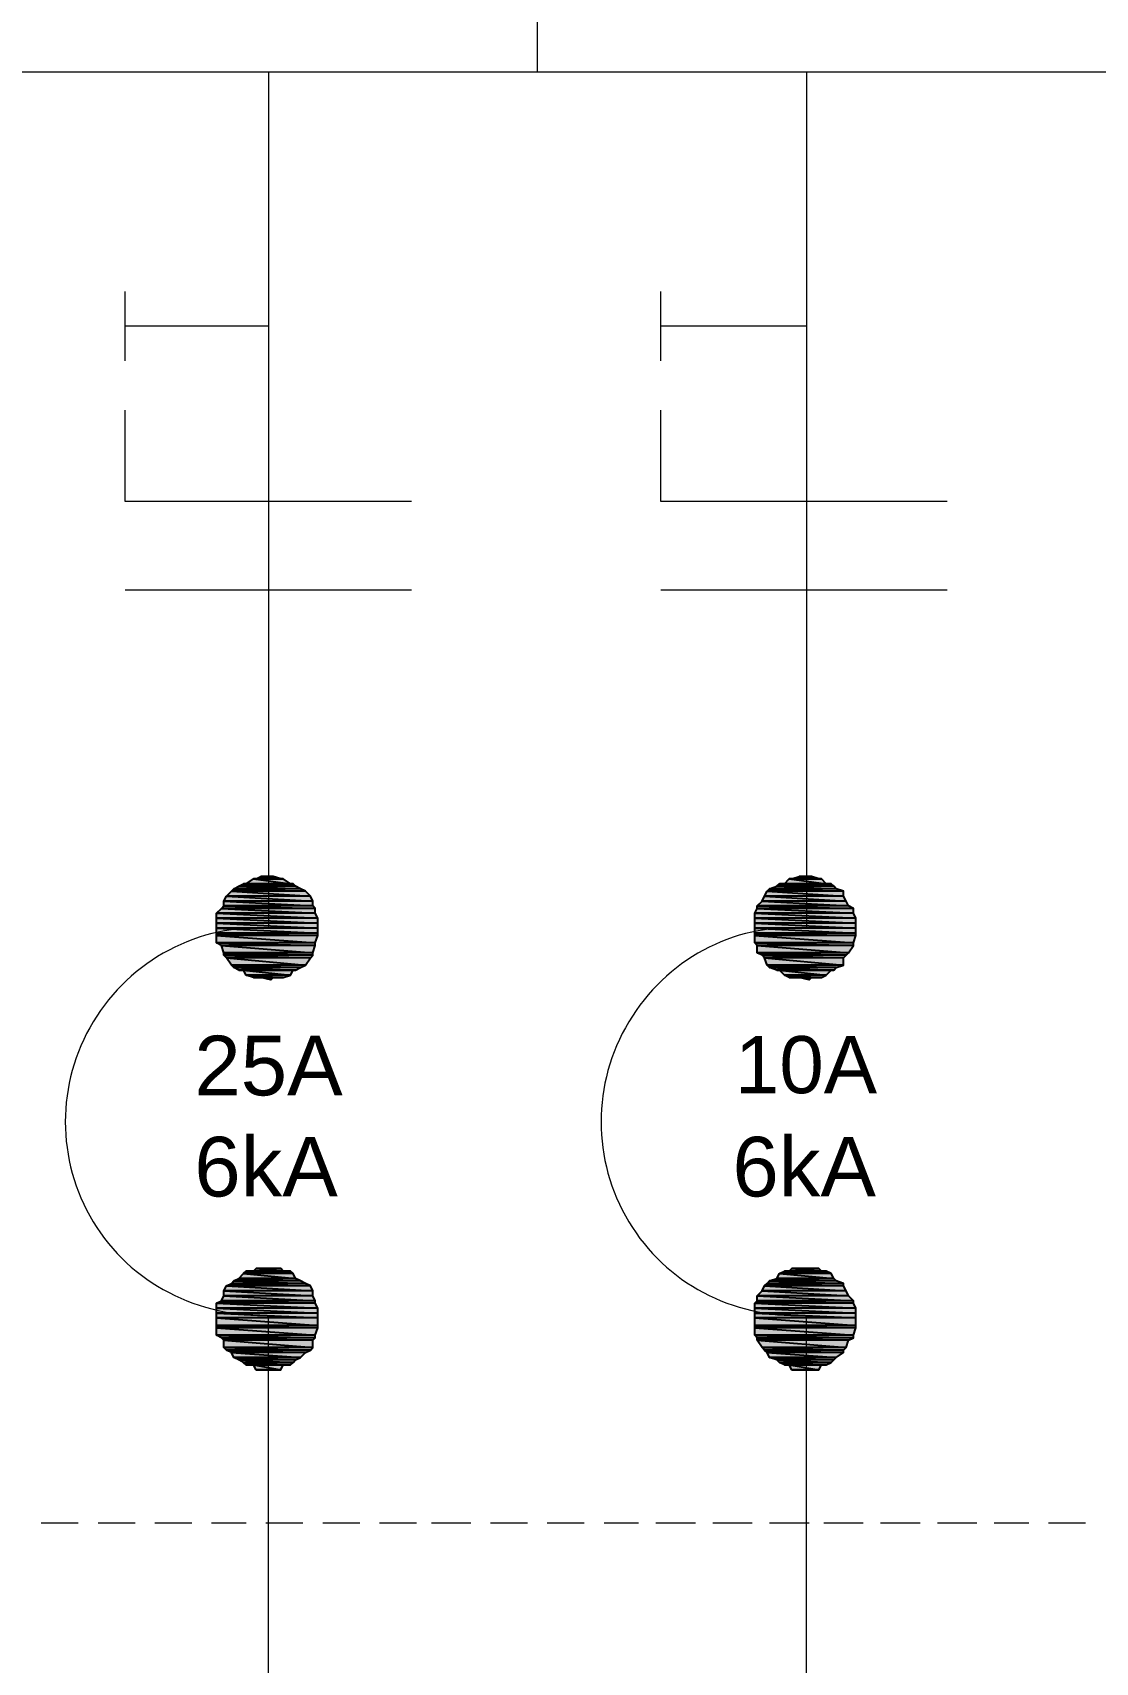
# Model space of a CAD drawing. Header units: millimetres. Extents: x 53 to 176, y -29 to 32.
# Drawn here: x 94.054 to 95.478, y 25.754 to 27.939 of the extents above; entities that cross this region are included whole.
import ezdxf

# ---------------------------------------------------------------- set-up
doc = ezdxf.new("R2010")
doc.units = ezdxf.units.MM
doc.layers.add('13 - Diagrama unifilar', color=7, linetype='Continuous', lineweight=30)
doc.styles.add('Arial0', font='arial.ttf', dxfattribs={"height": 3.14658})

msp = doc.modelspace()

# ---------------------------------------------------------------- hatches: boundary and pattern name
at = {"layer": '13 - Diagrama unifilar', "true_color": 0x000007}
h = msp.add_hatch(color=7, dxfattribs=at)
h.paths.add_polyline_path([(94.4063, 26.7943), (94.3302, 26.7943), (94.4129, 26.7909)])
h.paths.add_polyline_path([(94.3302, 26.7943), (94.4129, 26.7909), (94.3236, 26.7909)])
h = msp.add_hatch(color=7, dxfattribs=at)
h.paths.add_polyline_path([(94.403, 26.7976), (94.3368, 26.7976), (94.4063, 26.7943)])
h.paths.add_polyline_path([(94.3368, 26.7976), (94.4063, 26.7943), (94.3302, 26.7943)])
h = msp.add_hatch(color=7, dxfattribs=at)
h.paths.add_polyline_path([(94.3898, 26.8042), (94.3501, 26.8042), (94.3997, 26.7976)])
h.paths.add_polyline_path([(94.3501, 26.8042), (94.3997, 26.7976), (94.3402, 26.7976)])
h = msp.add_hatch(color=7, dxfattribs=at)
h.paths.add_polyline_path([(94.3765, 26.8075), (94.36, 26.8075), (94.3865, 26.8042)])
h.paths.add_polyline_path([(94.36, 26.8075), (94.3865, 26.8042), (94.3534, 26.8042)])
h = msp.add_hatch(color=7, dxfattribs=at)
h.paths.add_polyline_path([(95.1275, 26.7943), (95.0514, 26.7943), (95.1308, 26.7909)])
h.paths.add_polyline_path([(95.0514, 26.7943), (95.1308, 26.7909), (95.0414, 26.7909)])
h = msp.add_hatch(color=7, dxfattribs=at)
h.paths.add_polyline_path([(95.1241, 26.7976), (95.0547, 26.7976), (95.1275, 26.7943)])
h.paths.add_polyline_path([(95.0547, 26.7976), (95.1275, 26.7943), (95.0514, 26.7943)])
h = msp.add_hatch(color=7, dxfattribs=at)
h.paths.add_polyline_path([(95.1109, 26.8042), (95.0679, 26.8042), (95.1175, 26.7976)])
h.paths.add_polyline_path([(95.0679, 26.8042), (95.1175, 26.7976), (95.0613, 26.7976)])
h = msp.add_hatch(color=7, dxfattribs=at)
h.paths.add_polyline_path([(95.0977, 26.8075), (95.0811, 26.8075), (95.1076, 26.8042)])
h.paths.add_polyline_path([(95.0811, 26.8075), (95.1076, 26.8042), (95.0712, 26.8042)])
h = msp.add_hatch(color=7, dxfattribs=at)
h.paths.add_polyline_path([(94.4262, 26.781), (94.3137, 26.781), (94.4295, 26.7744)])
h.paths.add_polyline_path([(94.3137, 26.781), (94.4295, 26.7744), (94.3104, 26.7744)])
h = msp.add_hatch(color=7, dxfattribs=at)
h.paths.add_polyline_path([(94.4295, 26.7744), (94.3104, 26.7744), (94.4295, 26.7678)])
h.paths.add_polyline_path([(94.3104, 26.7744), (94.4295, 26.7678), (94.3104, 26.7678)])
h = msp.add_hatch(color=7, dxfattribs=at)
h.paths.add_polyline_path([(94.4195, 26.7876), (94.3203, 26.7876), (94.4262, 26.781)])
h.paths.add_polyline_path([(94.3203, 26.7876), (94.4262, 26.781), (94.3137, 26.781)])
h = msp.add_hatch(color=7, dxfattribs=at)
h.paths.add_polyline_path([(94.4129, 26.7909), (94.3236, 26.7909), (94.4195, 26.7876)])
h.paths.add_polyline_path([(94.3236, 26.7909), (94.4195, 26.7876), (94.3203, 26.7876)])
h = msp.add_hatch(color=7, dxfattribs=at)
h.paths.add_polyline_path([(95.144, 26.7744), (95.0315, 26.7744), (95.1473, 26.7678)])
h.paths.add_polyline_path([(95.0315, 26.7744), (95.1473, 26.7678), (95.0249, 26.7678)])
h = msp.add_hatch(color=7, dxfattribs=at)
h.paths.add_polyline_path([(95.1407, 26.781), (95.0348, 26.781), (95.144, 26.7744)])
h.paths.add_polyline_path([(95.0348, 26.781), (95.144, 26.7744), (95.0315, 26.7744)])
h = msp.add_hatch(color=7, dxfattribs=at)
h.paths.add_polyline_path([(95.1407, 26.7876), (95.0381, 26.7876), (95.1407, 26.781)])
h.paths.add_polyline_path([(95.0381, 26.7876), (95.1407, 26.781), (95.0348, 26.781)])
h = msp.add_hatch(color=7, dxfattribs=at)
h.paths.add_polyline_path([(95.1308, 26.7909), (95.0414, 26.7909), (95.1407, 26.7876)])
h.paths.add_polyline_path([(95.0414, 26.7909), (95.1407, 26.7876), (95.0381, 26.7876)])
h = msp.add_hatch(color=7, dxfattribs=at)
h.paths.add_polyline_path([(94.4328, 26.7645), (94.3071, 26.7645), (94.4328, 26.7579)])
h.paths.add_polyline_path([(94.3071, 26.7645), (94.4328, 26.7579), (94.3005, 26.7579)])
h = msp.add_hatch(color=7, dxfattribs=at)
h.paths.add_polyline_path([(94.4328, 26.7579), (94.3005, 26.7579), (94.4361, 26.7513)])
h.paths.add_polyline_path([(94.3005, 26.7579), (94.4361, 26.7513), (94.3005, 26.7513)])
h = msp.add_hatch(color=7, dxfattribs=at)
h.paths.add_polyline_path([(94.4361, 26.7513), (94.3005, 26.7513), (94.4361, 26.7446)])
h.paths.add_polyline_path([(94.3005, 26.7513), (94.4361, 26.7446), (94.3005, 26.7446)])
h = msp.add_hatch(color=7, dxfattribs=at)
h.paths.add_polyline_path([(94.4295, 26.7678), (94.3104, 26.7678), (94.4328, 26.7645)])
h.paths.add_polyline_path([(94.3104, 26.7678), (94.4328, 26.7645), (94.3071, 26.7645)])
h = msp.add_hatch(color=7, dxfattribs=at)
h.paths.add_polyline_path([(95.1539, 26.7645), (95.0249, 26.7645), (95.1539, 26.7579)])
h.paths.add_polyline_path([(95.0249, 26.7645), (95.1539, 26.7579), (95.0216, 26.7579)])
h = msp.add_hatch(color=7, dxfattribs=at)
h.paths.add_polyline_path([(95.1539, 26.7579), (95.0216, 26.7579), (95.1572, 26.7513)])
h.paths.add_polyline_path([(95.0216, 26.7579), (95.1572, 26.7513), (95.0216, 26.7513)])
h = msp.add_hatch(color=7, dxfattribs=at)
h.paths.add_polyline_path([(95.1572, 26.7513), (95.0216, 26.7513), (95.1572, 26.7446)])
h.paths.add_polyline_path([(95.0216, 26.7513), (95.1572, 26.7446), (95.0216, 26.7446)])
h = msp.add_hatch(color=7, dxfattribs=at)
h.paths.add_polyline_path([(95.1473, 26.7678), (95.0249, 26.7678), (95.1539, 26.7645)])
h.paths.add_polyline_path([(95.0249, 26.7678), (95.1539, 26.7645), (95.0249, 26.7645)])
h = msp.add_hatch(color=7, dxfattribs=at)
h.paths.add_polyline_path([(94.4361, 26.7446), (94.3005, 26.7446), (94.4361, 26.738)])
h.paths.add_polyline_path([(94.3005, 26.7446), (94.4361, 26.738), (94.3005, 26.738)])
h = msp.add_hatch(color=7, dxfattribs=at)
h.paths.add_polyline_path([(94.4361, 26.738), (94.3005, 26.738), (94.4361, 26.7314)])
h.paths.add_polyline_path([(94.3005, 26.738), (94.4361, 26.7314), (94.3005, 26.7314)])
h = msp.add_hatch(color=7, dxfattribs=at)
h.paths.add_polyline_path([(94.4361, 26.7314), (94.3005, 26.7314), (94.4361, 26.7281)])
h.paths.add_polyline_path([(94.3005, 26.7314), (94.4361, 26.7281), (94.3005, 26.7281)])
h = msp.add_hatch(color=7, dxfattribs=at)
h.paths.add_polyline_path([(94.4361, 26.7281), (94.3005, 26.7281), (94.4328, 26.7182)])
h.paths.add_polyline_path([(94.3005, 26.7281), (94.4328, 26.7182), (94.3005, 26.7182)])
h = msp.add_hatch(color=7, dxfattribs=at)
h.paths.add_polyline_path([(95.1572, 26.7446), (95.0216, 26.7446), (95.1572, 26.738)])
h.paths.add_polyline_path([(95.0216, 26.7446), (95.1572, 26.738), (95.0216, 26.738)])
h = msp.add_hatch(color=7, dxfattribs=at)
h.paths.add_polyline_path([(95.1572, 26.738), (95.0216, 26.738), (95.1572, 26.7314)])
h.paths.add_polyline_path([(95.0216, 26.738), (95.1572, 26.7314), (95.0216, 26.7314)])
h = msp.add_hatch(color=7, dxfattribs=at)
h.paths.add_polyline_path([(95.1572, 26.7314), (95.0216, 26.7314), (95.1572, 26.7281)])
h.paths.add_polyline_path([(95.0216, 26.7314), (95.1572, 26.7281), (95.0216, 26.7281)])
h = msp.add_hatch(color=7, dxfattribs=at)
h.paths.add_polyline_path([(95.1572, 26.7281), (95.0216, 26.7281), (95.1539, 26.7182)])
h.paths.add_polyline_path([(95.0216, 26.7281), (95.1539, 26.7182), (95.0216, 26.7182)])
h = msp.add_hatch(color=7, dxfattribs=at)
h.paths.add_polyline_path([(94.4328, 26.7182), (94.3005, 26.7182), (94.4328, 26.7149)])
h.paths.add_polyline_path([(94.3005, 26.7182), (94.4328, 26.7149), (94.3071, 26.7149)])
h = msp.add_hatch(color=7, dxfattribs=at)
h.paths.add_polyline_path([(94.4328, 26.7149), (94.3071, 26.7149), (94.4295, 26.7049)])
h.paths.add_polyline_path([(94.3071, 26.7149), (94.4295, 26.7049), (94.3104, 26.7049)])
h = msp.add_hatch(color=7, dxfattribs=at)
h.paths.add_polyline_path([(94.4295, 26.7049), (94.3104, 26.7049), (94.4295, 26.7016)])
h.paths.add_polyline_path([(94.3104, 26.7049), (94.4295, 26.7016), (94.3104, 26.7016)])
h = msp.add_hatch(color=7, dxfattribs=at)
h.paths.add_polyline_path([(95.1539, 26.7182), (95.0216, 26.7182), (95.1539, 26.7149)])
h.paths.add_polyline_path([(95.0216, 26.7182), (95.1539, 26.7149), (95.0249, 26.7149)])
h = msp.add_hatch(color=7, dxfattribs=at)
h.paths.add_polyline_path([(95.1539, 26.7149), (95.0249, 26.7149), (95.1473, 26.7049)])
h.paths.add_polyline_path([(95.0249, 26.7149), (95.1473, 26.7049), (95.0249, 26.7049)])
h = msp.add_hatch(color=7, dxfattribs=at)
h.paths.add_polyline_path([(95.1473, 26.7049), (95.0249, 26.7049), (95.144, 26.7016)])
h.paths.add_polyline_path([(95.0249, 26.7049), (95.144, 26.7016), (95.0315, 26.7016)])
h = msp.add_hatch(color=7, dxfattribs=at)
h.paths.add_polyline_path([(94.4295, 26.7016), (94.3104, 26.7016), (94.4262, 26.6983)])
h.paths.add_polyline_path([(94.3104, 26.7016), (94.4262, 26.6983), (94.3137, 26.6983)])
h = msp.add_hatch(color=7, dxfattribs=at)
h.paths.add_polyline_path([(94.4262, 26.6983), (94.3137, 26.6983), (94.4195, 26.6884)])
h.paths.add_polyline_path([(94.3137, 26.6983), (94.4195, 26.6884), (94.3203, 26.6884)])
h = msp.add_hatch(color=7, dxfattribs=at)
h.paths.add_polyline_path([(94.4195, 26.6884), (94.3203, 26.6884), (94.4129, 26.6851)])
h.paths.add_polyline_path([(94.3203, 26.6884), (94.4129, 26.6851), (94.3236, 26.6851)])
h = msp.add_hatch(color=7, dxfattribs=at)
h.paths.add_polyline_path([(94.4129, 26.6851), (94.3236, 26.6851), (94.4063, 26.6818)])
h.paths.add_polyline_path([(94.3236, 26.6851), (94.4063, 26.6818), (94.3302, 26.6818)])
h = msp.add_hatch(color=7, dxfattribs=at)
h.paths.add_polyline_path([(95.144, 26.7016), (95.0315, 26.7016), (95.1407, 26.6983)])
h.paths.add_polyline_path([(95.0315, 26.7016), (95.1407, 26.6983), (95.0348, 26.6983)])
h = msp.add_hatch(color=7, dxfattribs=at)
h.paths.add_polyline_path([(95.1407, 26.6983), (95.0348, 26.6983), (95.1407, 26.6884)])
h.paths.add_polyline_path([(95.0348, 26.6983), (95.1407, 26.6884), (95.0381, 26.6884)])
h = msp.add_hatch(color=7, dxfattribs=at)
h.paths.add_polyline_path([(95.1407, 26.6884), (95.0381, 26.6884), (95.1308, 26.6851)])
h.paths.add_polyline_path([(95.0381, 26.6884), (95.1308, 26.6851), (95.0414, 26.6851)])
h = msp.add_hatch(color=7, dxfattribs=at)
h.paths.add_polyline_path([(95.1308, 26.6851), (95.0414, 26.6851), (95.1275, 26.6818)])
h.paths.add_polyline_path([(95.0414, 26.6851), (95.1275, 26.6818), (95.0514, 26.6818)])
h = msp.add_hatch(color=7, dxfattribs=at)
h.paths.add_polyline_path([(94.403, 26.6818), (94.3368, 26.6818), (94.3997, 26.6752)])
h.paths.add_polyline_path([(94.3368, 26.6818), (94.3997, 26.6752), (94.3402, 26.6752)])
h = msp.add_hatch(color=7, dxfattribs=at)
h.paths.add_polyline_path([(94.3997, 26.6752), (94.3402, 26.6752), (94.3898, 26.6719)])
h.paths.add_polyline_path([(94.3402, 26.6752), (94.3898, 26.6719), (94.3501, 26.6719)])
h = msp.add_hatch(color=7, dxfattribs=at)
h.paths.add_polyline_path([(94.3534, 26.6719), (94.36, 26.6719), (94.3765, 26.6719)])
h.paths.add_polyline_path([(94.36, 26.6719), (94.3765, 26.6719), (94.3732, 26.6686)])
h = msp.add_hatch(color=7, dxfattribs=at)
h.paths.add_polyline_path([(95.1241, 26.6818), (95.0547, 26.6818), (95.1175, 26.6752)])
h.paths.add_polyline_path([(95.0547, 26.6818), (95.1175, 26.6752), (95.0613, 26.6752)])
h = msp.add_hatch(color=7, dxfattribs=at)
h.paths.add_polyline_path([(95.1175, 26.6752), (95.0613, 26.6752), (95.1109, 26.6719)])
h.paths.add_polyline_path([(95.0613, 26.6752), (95.1109, 26.6719), (95.0679, 26.6719)])
h = msp.add_hatch(color=7, dxfattribs=at)
h.paths.add_polyline_path([(95.0712, 26.6719), (95.0811, 26.6719), (95.0977, 26.6719)])
h.paths.add_polyline_path([(95.0811, 26.6719), (95.0977, 26.6719), (95.0944, 26.6686)])
h = msp.add_hatch(color=7, dxfattribs=at)
h.paths.add_polyline_path([(94.4063, 26.2683), (94.3302, 26.2683), (94.4129, 26.265)])
h.paths.add_polyline_path([(94.3302, 26.2683), (94.4129, 26.265), (94.3236, 26.265)])
h = msp.add_hatch(color=7, dxfattribs=at)
h.paths.add_polyline_path([(94.403, 26.2749), (94.3368, 26.2749), (94.4063, 26.2683)])
h.paths.add_polyline_path([(94.3368, 26.2749), (94.4063, 26.2683), (94.3302, 26.2683)])
h = msp.add_hatch(color=7, dxfattribs=at)
h.paths.add_polyline_path([(94.3997, 26.2782), (94.3402, 26.2782), (94.403, 26.2749)])
h.paths.add_polyline_path([(94.3402, 26.2782), (94.403, 26.2749), (94.3368, 26.2749)])
h = msp.add_hatch(color=7, dxfattribs=at)
h.paths.add_polyline_path([(94.3865, 26.2815), (94.3534, 26.2815), (94.3898, 26.2782)])
h.paths.add_polyline_path([(94.3534, 26.2815), (94.3898, 26.2782), (94.3501, 26.2782)])
h = msp.add_hatch(color=7, dxfattribs=at)
h.paths.add_polyline_path([(95.1275, 26.2683), (95.0514, 26.2683), (95.1308, 26.265)])
h.paths.add_polyline_path([(95.0514, 26.2683), (95.1308, 26.265), (95.0414, 26.265)])
h = msp.add_hatch(color=7, dxfattribs=at)
h.paths.add_polyline_path([(95.1241, 26.2749), (95.0547, 26.2749), (95.1275, 26.2683)])
h.paths.add_polyline_path([(95.0547, 26.2749), (95.1275, 26.2683), (95.0514, 26.2683)])
h = msp.add_hatch(color=7, dxfattribs=at)
h.paths.add_polyline_path([(95.1175, 26.2782), (95.0613, 26.2782), (95.1241, 26.2749)])
h.paths.add_polyline_path([(95.0613, 26.2782), (95.1241, 26.2749), (95.0547, 26.2749)])
h = msp.add_hatch(color=7, dxfattribs=at)
h.paths.add_polyline_path([(95.1076, 26.2815), (95.0712, 26.2815), (95.1109, 26.2782)])
h.paths.add_polyline_path([(95.0712, 26.2815), (95.1109, 26.2782), (95.0679, 26.2782)])
h = msp.add_hatch(color=7, dxfattribs=at)
h.paths.add_polyline_path([(94.4262, 26.2584), (94.3137, 26.2584), (94.4295, 26.2517)])
h.paths.add_polyline_path([(94.3137, 26.2584), (94.4295, 26.2517), (94.3104, 26.2517)])
h = msp.add_hatch(color=7, dxfattribs=at)
h.paths.add_polyline_path([(94.4295, 26.2517), (94.3104, 26.2517), (94.4295, 26.2451)])
h.paths.add_polyline_path([(94.3104, 26.2517), (94.4295, 26.2451), (94.3104, 26.2451)])
h = msp.add_hatch(color=7, dxfattribs=at)
h.paths.add_polyline_path([(94.4195, 26.2617), (94.3203, 26.2617), (94.4262, 26.2584)])
h.paths.add_polyline_path([(94.3203, 26.2617), (94.4262, 26.2584), (94.3137, 26.2584)])
h = msp.add_hatch(color=7, dxfattribs=at)
h.paths.add_polyline_path([(94.4129, 26.265), (94.3236, 26.265), (94.4195, 26.2617)])
h.paths.add_polyline_path([(94.3236, 26.265), (94.4195, 26.2617), (94.3203, 26.2617)])
h = msp.add_hatch(color=7, dxfattribs=at)
h.paths.add_polyline_path([(95.144, 26.2517), (95.0315, 26.2517), (95.1473, 26.2451)])
h.paths.add_polyline_path([(95.0315, 26.2517), (95.1473, 26.2451), (95.0249, 26.2451)])
h = msp.add_hatch(color=7, dxfattribs=at)
h.paths.add_polyline_path([(95.1407, 26.2584), (95.0348, 26.2584), (95.144, 26.2517)])
h.paths.add_polyline_path([(95.0348, 26.2584), (95.144, 26.2517), (95.0315, 26.2517)])
h = msp.add_hatch(color=7, dxfattribs=at)
h.paths.add_polyline_path([(95.1407, 26.2617), (95.0381, 26.2617), (95.1407, 26.2584)])
h.paths.add_polyline_path([(95.0381, 26.2617), (95.1407, 26.2584), (95.0348, 26.2584)])
h = msp.add_hatch(color=7, dxfattribs=at)
h.paths.add_polyline_path([(95.1308, 26.265), (95.0414, 26.265), (95.1407, 26.2617)])
h.paths.add_polyline_path([(95.0414, 26.265), (95.1407, 26.2617), (95.0381, 26.2617)])
h = msp.add_hatch(color=7, dxfattribs=at)
h.paths.add_polyline_path([(94.4328, 26.2385), (94.3071, 26.2385), (94.4328, 26.2352)])
h.paths.add_polyline_path([(94.3071, 26.2385), (94.4328, 26.2352), (94.3005, 26.2352)])
h = msp.add_hatch(color=7, dxfattribs=at)
h.paths.add_polyline_path([(94.4328, 26.2352), (94.3005, 26.2352), (94.4361, 26.2286)])
h.paths.add_polyline_path([(94.3005, 26.2352), (94.4361, 26.2286), (94.3005, 26.2286)])
h = msp.add_hatch(color=7, dxfattribs=at)
h.paths.add_polyline_path([(94.4361, 26.2286), (94.3005, 26.2286), (94.4361, 26.222)])
h.paths.add_polyline_path([(94.3005, 26.2286), (94.4361, 26.222), (94.3005, 26.222)])
h = msp.add_hatch(color=7, dxfattribs=at)
h.paths.add_polyline_path([(94.4295, 26.2451), (94.3104, 26.2451), (94.4328, 26.2385)])
h.paths.add_polyline_path([(94.3104, 26.2451), (94.4328, 26.2385), (94.3071, 26.2385)])
h = msp.add_hatch(color=7, dxfattribs=at)
h.paths.add_polyline_path([(95.1539, 26.2385), (95.0249, 26.2385), (95.1539, 26.2352)])
h.paths.add_polyline_path([(95.0249, 26.2385), (95.1539, 26.2352), (95.0216, 26.2352)])
h = msp.add_hatch(color=7, dxfattribs=at)
h.paths.add_polyline_path([(95.1539, 26.2352), (95.0216, 26.2352), (95.1572, 26.2286)])
h.paths.add_polyline_path([(95.0216, 26.2352), (95.1572, 26.2286), (95.0216, 26.2286)])
h = msp.add_hatch(color=7, dxfattribs=at)
h.paths.add_polyline_path([(95.1572, 26.2286), (95.0216, 26.2286), (95.1572, 26.222)])
h.paths.add_polyline_path([(95.0216, 26.2286), (95.1572, 26.222), (95.0216, 26.222)])
h = msp.add_hatch(color=7, dxfattribs=at)
h.paths.add_polyline_path([(95.1473, 26.2451), (95.0249, 26.2451), (95.1539, 26.2385)])
h.paths.add_polyline_path([(95.0249, 26.2451), (95.1539, 26.2385), (95.0249, 26.2385)])
h = msp.add_hatch(color=7, dxfattribs=at)
h.paths.add_polyline_path([(94.4361, 26.222), (94.3005, 26.222), (94.4361, 26.2154)])
h.paths.add_polyline_path([(94.3005, 26.222), (94.4361, 26.2154), (94.3005, 26.2154)])
h = msp.add_hatch(color=7, dxfattribs=at)
h.paths.add_polyline_path([(94.4361, 26.2154), (94.3005, 26.2154), (94.4361, 26.2054)])
h.paths.add_polyline_path([(94.3005, 26.2154), (94.4361, 26.2054), (94.3005, 26.2054)])
h = msp.add_hatch(color=7, dxfattribs=at)
h.paths.add_polyline_path([(94.4361, 26.2054), (94.3005, 26.2054), (94.4361, 26.2021)])
h.paths.add_polyline_path([(94.3005, 26.2054), (94.4361, 26.2021), (94.3005, 26.2021)])
h = msp.add_hatch(color=7, dxfattribs=at)
h.paths.add_polyline_path([(94.4361, 26.2021), (94.3005, 26.2021), (94.4328, 26.1922)])
h.paths.add_polyline_path([(94.3005, 26.2021), (94.4328, 26.1922), (94.3005, 26.1922)])
h = msp.add_hatch(color=7, dxfattribs=at)
h.paths.add_polyline_path([(95.1572, 26.222), (95.0216, 26.222), (95.1572, 26.2154)])
h.paths.add_polyline_path([(95.0216, 26.222), (95.1572, 26.2154), (95.0216, 26.2154)])
h = msp.add_hatch(color=7, dxfattribs=at)
h.paths.add_polyline_path([(95.1572, 26.2154), (95.0216, 26.2154), (95.1572, 26.2054)])
h.paths.add_polyline_path([(95.0216, 26.2154), (95.1572, 26.2054), (95.0216, 26.2054)])
h = msp.add_hatch(color=7, dxfattribs=at)
h.paths.add_polyline_path([(95.1572, 26.2054), (95.0216, 26.2054), (95.1572, 26.2021)])
h.paths.add_polyline_path([(95.0216, 26.2054), (95.1572, 26.2021), (95.0216, 26.2021)])
h = msp.add_hatch(color=7, dxfattribs=at)
h.paths.add_polyline_path([(95.1572, 26.2021), (95.0216, 26.2021), (95.1539, 26.1922)])
h.paths.add_polyline_path([(95.0216, 26.2021), (95.1539, 26.1922), (95.0216, 26.1922)])
h = msp.add_hatch(color=7, dxfattribs=at)
h.paths.add_polyline_path([(94.4328, 26.1922), (94.3005, 26.1922), (94.4328, 26.1889)])
h.paths.add_polyline_path([(94.3005, 26.1922), (94.4328, 26.1889), (94.3071, 26.1889)])
h = msp.add_hatch(color=7, dxfattribs=at)
h.paths.add_polyline_path([(94.4328, 26.1889), (94.3071, 26.1889), (94.4295, 26.1856)])
h.paths.add_polyline_path([(94.3071, 26.1889), (94.4295, 26.1856), (94.3104, 26.1856)])
h = msp.add_hatch(color=7, dxfattribs=at)
h.paths.add_polyline_path([(94.4295, 26.1856), (94.3104, 26.1856), (94.4295, 26.1757)])
h.paths.add_polyline_path([(94.3104, 26.1856), (94.4295, 26.1757), (94.3104, 26.1757)])
h = msp.add_hatch(color=7, dxfattribs=at)
h.paths.add_polyline_path([(95.1539, 26.1922), (95.0216, 26.1922), (95.1539, 26.1889)])
h.paths.add_polyline_path([(95.0216, 26.1922), (95.1539, 26.1889), (95.0249, 26.1889)])
h = msp.add_hatch(color=7, dxfattribs=at)
h.paths.add_polyline_path([(95.1539, 26.1889), (95.0249, 26.1889), (95.1473, 26.1856)])
h.paths.add_polyline_path([(95.0249, 26.1889), (95.1473, 26.1856), (95.0249, 26.1856)])
h = msp.add_hatch(color=7, dxfattribs=at)
h.paths.add_polyline_path([(95.1473, 26.1856), (95.0249, 26.1856), (95.144, 26.1757)])
h.paths.add_polyline_path([(95.0249, 26.1856), (95.144, 26.1757), (95.0315, 26.1757)])
h = msp.add_hatch(color=7, dxfattribs=at)
h.paths.add_polyline_path([(94.4295, 26.1757), (94.3104, 26.1757), (94.4262, 26.1724)])
h.paths.add_polyline_path([(94.3104, 26.1757), (94.4262, 26.1724), (94.3137, 26.1724)])
h = msp.add_hatch(color=7, dxfattribs=at)
h.paths.add_polyline_path([(94.4262, 26.1724), (94.3137, 26.1724), (94.4195, 26.169)])
h.paths.add_polyline_path([(94.3137, 26.1724), (94.4195, 26.169), (94.3203, 26.169)])
h = msp.add_hatch(color=7, dxfattribs=at)
h.paths.add_polyline_path([(94.4195, 26.169), (94.3203, 26.169), (94.4129, 26.1624)])
h.paths.add_polyline_path([(94.3203, 26.169), (94.4129, 26.1624), (94.3236, 26.1624)])
h = msp.add_hatch(color=7, dxfattribs=at)
h.paths.add_polyline_path([(94.4129, 26.1624), (94.3236, 26.1624), (94.4063, 26.1591)])
h.paths.add_polyline_path([(94.3236, 26.1624), (94.4063, 26.1591), (94.3302, 26.1591)])
h = msp.add_hatch(color=7, dxfattribs=at)
h.paths.add_polyline_path([(94.4063, 26.1591), (94.3302, 26.1591), (94.403, 26.1558)])
h.paths.add_polyline_path([(94.3302, 26.1591), (94.403, 26.1558), (94.3368, 26.1558)])
h = msp.add_hatch(color=7, dxfattribs=at)
h.paths.add_polyline_path([(95.144, 26.1757), (95.0315, 26.1757), (95.1407, 26.1724)])
h.paths.add_polyline_path([(95.0315, 26.1757), (95.1407, 26.1724), (95.0348, 26.1724)])
h = msp.add_hatch(color=7, dxfattribs=at)
h.paths.add_polyline_path([(95.1407, 26.1724), (95.0348, 26.1724), (95.1407, 26.169)])
h.paths.add_polyline_path([(95.0348, 26.1724), (95.1407, 26.169), (95.0381, 26.169)])
h = msp.add_hatch(color=7, dxfattribs=at)
h.paths.add_polyline_path([(95.1407, 26.169), (95.0381, 26.169), (95.1308, 26.1624)])
h.paths.add_polyline_path([(95.0381, 26.169), (95.1308, 26.1624), (95.0414, 26.1624)])
h = msp.add_hatch(color=7, dxfattribs=at)
h.paths.add_polyline_path([(95.1308, 26.1624), (95.0414, 26.1624), (95.1275, 26.1591)])
h.paths.add_polyline_path([(95.0414, 26.1624), (95.1275, 26.1591), (95.0514, 26.1591)])
h = msp.add_hatch(color=7, dxfattribs=at)
h.paths.add_polyline_path([(95.1275, 26.1591), (95.0514, 26.1591), (95.1241, 26.1558)])
h.paths.add_polyline_path([(95.0514, 26.1591), (95.1241, 26.1558), (95.0547, 26.1558)])
h = msp.add_hatch(color=7, dxfattribs=at)
h.paths.add_polyline_path([(94.403, 26.1558), (94.3368, 26.1558), (94.3997, 26.1525)])
h.paths.add_polyline_path([(94.3368, 26.1558), (94.3997, 26.1525), (94.3402, 26.1525)])
h = msp.add_hatch(color=7, dxfattribs=at)
h.paths.add_polyline_path([(94.3898, 26.1525), (94.3501, 26.1525), (94.3865, 26.1459)])
h.paths.add_polyline_path([(94.3501, 26.1525), (94.3865, 26.1459), (94.3534, 26.1459)])
h = msp.add_hatch(color=7, dxfattribs=at)
h.paths.add_polyline_path([(95.1241, 26.1558), (95.0547, 26.1558), (95.1175, 26.1525)])
h.paths.add_polyline_path([(95.0547, 26.1558), (95.1175, 26.1525), (95.0613, 26.1525)])
h = msp.add_hatch(color=7, dxfattribs=at)
h.paths.add_polyline_path([(95.1109, 26.1525), (95.0679, 26.1525), (95.1076, 26.1459)])
h.paths.add_polyline_path([(95.0679, 26.1525), (95.1076, 26.1459), (95.0712, 26.1459)])

# ---------------------------------------------------------------- linework, layer by layer
at = {"layer": '13 - Diagrama unifilar', "color": 7, "linetype": 'Continuous', "lineweight": 9, "true_color": 0x000007}
for points in [[(94.7305, 27.8859), (94.7305, 28.961), (94.7305, 28.961)], [(97.9657, 27.8859), (91.492, 27.8859), (91.492, 26.738)], [(94.3699, 27.8859), (94.3699, 26.738), (94.3699, 26.738)], [(95.0911, 27.8859), (95.0911, 26.738), (95.0911, 26.738)], [(94.3699, 27.5452), (94.1781, 27.5452), (94.1781, 27.5915)], [(95.0911, 27.5452), (94.8959, 27.5452), (94.8959, 27.5915)], [(94.1781, 27.4989), (94.1781, 27.5452), (94.1781, 27.5452)], [(94.8959, 27.4989), (94.8959, 27.5452), (94.8959, 27.5452)], [(94.5618, 27.3103), (94.3699, 27.3103), (94.1781, 27.3103), (94.1781, 27.4327)], [(95.2796, 27.3103), (95.0911, 27.3103), (94.8959, 27.3103), (94.8959, 27.4327)], [(94.5618, 27.1912), (94.3699, 27.1912), (94.1781, 27.1912)], [(95.2796, 27.1912), (95.0911, 27.1912), (94.8959, 27.1912)], [(94.3699, 24.5448), (94.3699, 26.2154), (94.3699, 26.2154)], [(95.0911, 24.5448), (95.0911, 26.2154), (95.0911, 26.2154)]]:
    msp.add_lwpolyline(points, dxfattribs=at)
at = {"layer": '13 - Diagrama unifilar', "color": 7, "linetype": 'Continuous', "lineweight": -2, "true_color": 0x000007}
for points in [[(94.3302, 26.7943), (94.4129, 26.7909), (94.3236, 26.7909)], [(94.3368, 26.7976), (94.4063, 26.7943), (94.3302, 26.7943)], [(94.4063, 26.7943), (94.3302, 26.7943), (94.4129, 26.7909)], [(94.3402, 26.7976), (94.403, 26.7976), (94.3368, 26.7976)], [(94.403, 26.7976), (94.3368, 26.7976), (94.4063, 26.7943)], [(94.3501, 26.8042), (94.3997, 26.7976), (94.3402, 26.7976)], [(94.3997, 26.7976), (94.3402, 26.7976), (94.403, 26.7976)], [(94.3534, 26.8042), (94.3898, 26.8042), (94.3501, 26.8042)], [(94.3898, 26.8042), (94.3501, 26.8042), (94.3997, 26.7976)], [(94.36, 26.8075), (94.3865, 26.8042), (94.3534, 26.8042)], [(94.3865, 26.8042), (94.3534, 26.8042), (94.3898, 26.8042)], [(94.3732, 26.8075), (94.3765, 26.8075), (94.36, 26.8075)], [(94.3765, 26.8075), (94.36, 26.8075), (94.3865, 26.8042)], [(95.0514, 26.7943), (95.1308, 26.7909), (95.0414, 26.7909)], [(95.0547, 26.7976), (95.1275, 26.7943), (95.0514, 26.7943)], [(95.1275, 26.7943), (95.0514, 26.7943), (95.1308, 26.7909)], [(95.0613, 26.7976), (95.1241, 26.7976), (95.0547, 26.7976)], [(95.1241, 26.7976), (95.0547, 26.7976), (95.1275, 26.7943)], [(95.0679, 26.8042), (95.1175, 26.7976), (95.0613, 26.7976)], [(95.1175, 26.7976), (95.0613, 26.7976), (95.1241, 26.7976)], [(95.0712, 26.8042), (95.1109, 26.8042), (95.0679, 26.8042)], [(95.1109, 26.8042), (95.0679, 26.8042), (95.1175, 26.7976)], [(95.0811, 26.8075), (95.1076, 26.8042), (95.0712, 26.8042)], [(95.1076, 26.8042), (95.0712, 26.8042), (95.1109, 26.8042)], [(95.0944, 26.8075), (95.0977, 26.8075), (95.0811, 26.8075)], [(95.0977, 26.8075), (95.0811, 26.8075), (95.1076, 26.8042)], [(94.3137, 26.781), (94.4295, 26.7744), (94.3104, 26.7744)], [(94.4295, 26.7744), (94.3104, 26.7744), (94.4295, 26.7678)], [(94.3104, 26.7744), (94.4295, 26.7678), (94.3104, 26.7678)], [(94.3203, 26.7876), (94.4262, 26.781), (94.3137, 26.781)], [(94.4262, 26.781), (94.3137, 26.781), (94.4295, 26.7744)], [(94.3236, 26.7909), (94.4195, 26.7876), (94.3203, 26.7876)], [(94.4195, 26.7876), (94.3203, 26.7876), (94.4262, 26.781)], [(94.4129, 26.7909), (94.3236, 26.7909), (94.4195, 26.7876)], [(95.0315, 26.7744), (95.1473, 26.7678), (95.0249, 26.7678)], [(95.0348, 26.781), (95.144, 26.7744), (95.0315, 26.7744)], [(95.144, 26.7744), (95.0315, 26.7744), (95.1473, 26.7678)], [(95.0381, 26.7876), (95.1407, 26.781), (95.0348, 26.781)], [(95.1407, 26.781), (95.0348, 26.781), (95.144, 26.7744)], [(95.0414, 26.7909), (95.1407, 26.7876), (95.0381, 26.7876)], [(95.1407, 26.7876), (95.0381, 26.7876), (95.1407, 26.781)], [(95.1308, 26.7909), (95.0414, 26.7909), (95.1407, 26.7876)], [(94.3071, 26.7645), (94.4328, 26.7579), (94.3005, 26.7579)], [(94.4328, 26.7579), (94.3005, 26.7579), (94.4361, 26.7513)], [(94.3005, 26.7579), (94.4361, 26.7513), (94.3005, 26.7513)], [(94.4361, 26.7513), (94.3005, 26.7513), (94.4361, 26.7446)], [(94.3005, 26.7513), (94.4361, 26.7446), (94.3005, 26.7446)], [(94.3104, 26.7678), (94.4328, 26.7645), (94.3071, 26.7645)], [(94.4328, 26.7645), (94.3071, 26.7645), (94.4328, 26.7579)], [(94.4295, 26.7678), (94.3104, 26.7678), (94.4328, 26.7645)], [(95.0249, 26.7645), (95.1539, 26.7579), (95.0216, 26.7579)], [(95.1539, 26.7579), (95.0216, 26.7579), (95.1572, 26.7513)], [(95.0216, 26.7579), (95.1572, 26.7513), (95.0216, 26.7513)], [(95.1572, 26.7513), (95.0216, 26.7513), (95.1572, 26.7446)], [(95.0216, 26.7513), (95.1572, 26.7446), (95.0216, 26.7446)], [(95.1473, 26.7678), (95.0249, 26.7678), (95.1539, 26.7645)], [(95.0249, 26.7678), (95.1539, 26.7645), (95.0249, 26.7645)], [(95.1539, 26.7645), (95.0249, 26.7645), (95.1539, 26.7579)], [(94.4361, 26.7446), (94.3005, 26.7446), (94.4361, 26.738)], [(94.3005, 26.7446), (94.4361, 26.738), (94.3005, 26.738)], [(94.4361, 26.738), (94.3005, 26.738), (94.4361, 26.7314)], [(94.3005, 26.738), (94.4361, 26.7314), (94.3005, 26.7314)], [(94.4361, 26.7314), (94.3005, 26.7314), (94.4361, 26.7281)], [(94.3005, 26.7314), (94.4361, 26.7281), (94.3005, 26.7281)], [(94.4361, 26.7281), (94.3005, 26.7281), (94.4328, 26.7182)], [(94.3005, 26.7281), (94.4328, 26.7182), (94.3005, 26.7182)], [(95.1572, 26.7446), (95.0216, 26.7446), (95.1572, 26.738)], [(95.0216, 26.7446), (95.1572, 26.738), (95.0216, 26.738)], [(95.1572, 26.738), (95.0216, 26.738), (95.1572, 26.7314)], [(95.0216, 26.738), (95.1572, 26.7314), (95.0216, 26.7314)], [(95.1572, 26.7314), (95.0216, 26.7314), (95.1572, 26.7281)], [(95.0216, 26.7314), (95.1572, 26.7281), (95.0216, 26.7281)], [(95.1572, 26.7281), (95.0216, 26.7281), (95.1539, 26.7182)], [(95.0216, 26.7281), (95.1539, 26.7182), (95.0216, 26.7182)], [(94.4328, 26.7182), (94.3005, 26.7182), (94.4328, 26.7149)], [(94.3005, 26.7182), (94.4328, 26.7149), (94.3071, 26.7149)], [(94.4328, 26.7149), (94.3071, 26.7149), (94.4295, 26.7049)], [(94.3071, 26.7149), (94.4295, 26.7049), (94.3104, 26.7049)], [(94.4295, 26.7049), (94.3104, 26.7049), (94.4295, 26.7016)], [(94.3104, 26.7049), (94.4295, 26.7016), (94.3104, 26.7016)], [(95.1539, 26.7182), (95.0216, 26.7182), (95.1539, 26.7149)], [(95.0216, 26.7182), (95.1539, 26.7149), (95.0249, 26.7149)], [(95.1539, 26.7149), (95.0249, 26.7149), (95.1473, 26.7049)], [(95.0249, 26.7149), (95.1473, 26.7049), (95.0249, 26.7049)], [(95.1473, 26.7049), (95.0249, 26.7049), (95.144, 26.7016)], [(95.0249, 26.7049), (95.144, 26.7016), (95.0315, 26.7016)], [(94.4295, 26.7016), (94.3104, 26.7016), (94.4262, 26.6983)], [(94.3104, 26.7016), (94.4262, 26.6983), (94.3137, 26.6983)], [(94.4262, 26.6983), (94.3137, 26.6983), (94.4195, 26.6884)], [(94.3137, 26.6983), (94.4195, 26.6884), (94.3203, 26.6884)], [(94.4195, 26.6884), (94.3203, 26.6884), (94.4129, 26.6851)], [(94.3203, 26.6884), (94.4129, 26.6851), (94.3236, 26.6851)], [(94.4129, 26.6851), (94.3236, 26.6851), (94.4063, 26.6818)], [(94.3236, 26.6851), (94.4063, 26.6818), (94.3302, 26.6818)], [(95.144, 26.7016), (95.0315, 26.7016), (95.1407, 26.6983)], [(95.0315, 26.7016), (95.1407, 26.6983), (95.0348, 26.6983)], [(95.1407, 26.6983), (95.0348, 26.6983), (95.1407, 26.6884)], [(95.0348, 26.6983), (95.1407, 26.6884), (95.0381, 26.6884)], [(95.1407, 26.6884), (95.0381, 26.6884), (95.1308, 26.6851)], [(95.0381, 26.6884), (95.1308, 26.6851), (95.0414, 26.6851)], [(95.1308, 26.6851), (95.0414, 26.6851), (95.1275, 26.6818)], [(95.0414, 26.6851), (95.1275, 26.6818), (95.0514, 26.6818)], [(94.4063, 26.6818), (94.3302, 26.6818), (94.403, 26.6818)], [(94.3302, 26.6818), (94.403, 26.6818), (94.3368, 26.6818)], [(94.403, 26.6818), (94.3368, 26.6818), (94.3997, 26.6752)], [(94.3368, 26.6818), (94.3997, 26.6752), (94.3402, 26.6752)], [(94.3997, 26.6752), (94.3402, 26.6752), (94.3898, 26.6719)], [(94.3402, 26.6752), (94.3898, 26.6719), (94.3501, 26.6719)], [(94.3898, 26.6719), (94.3501, 26.6719), (94.3865, 26.6719)], [(94.3501, 26.6719), (94.3865, 26.6719), (94.3534, 26.6719)], [(94.3534, 26.6719), (94.36, 26.6719), (94.3765, 26.6719)], [(94.3534, 26.6719), (94.3865, 26.6719), (94.3765, 26.6719)], [(94.36, 26.6719), (94.3765, 26.6719), (94.3732, 26.6686)], [(95.1275, 26.6818), (95.0514, 26.6818), (95.1241, 26.6818)], [(95.0514, 26.6818), (95.1241, 26.6818), (95.0547, 26.6818)], [(95.1241, 26.6818), (95.0547, 26.6818), (95.1175, 26.6752)], [(95.0547, 26.6818), (95.1175, 26.6752), (95.0613, 26.6752)], [(95.1175, 26.6752), (95.0613, 26.6752), (95.1109, 26.6719)], [(95.0613, 26.6752), (95.1109, 26.6719), (95.0679, 26.6719)], [(95.1109, 26.6719), (95.0679, 26.6719), (95.1076, 26.6719)], [(95.0679, 26.6719), (95.1076, 26.6719), (95.0712, 26.6719)], [(95.0712, 26.6719), (95.0811, 26.6719), (95.0977, 26.6719)], [(95.0712, 26.6719), (95.1076, 26.6719), (95.0977, 26.6719)], [(95.0811, 26.6719), (95.0977, 26.6719), (95.0944, 26.6686)], [(94.3302, 26.2683), (94.4129, 26.265), (94.3236, 26.265)], [(94.3368, 26.2749), (94.4063, 26.2683), (94.3302, 26.2683)], [(94.4063, 26.2683), (94.3302, 26.2683), (94.4129, 26.265)], [(94.3402, 26.2782), (94.403, 26.2749), (94.3368, 26.2749)], [(94.403, 26.2749), (94.3368, 26.2749), (94.4063, 26.2683)], [(94.3501, 26.2782), (94.3997, 26.2782), (94.3402, 26.2782)], [(94.3997, 26.2782), (94.3402, 26.2782), (94.403, 26.2749)], [(94.3534, 26.2815), (94.3898, 26.2782), (94.3501, 26.2782)], [(94.3898, 26.2782), (94.3501, 26.2782), (94.3997, 26.2782)], [(94.36, 26.2815), (94.3865, 26.2815), (94.3534, 26.2815)], [(94.3865, 26.2815), (94.3534, 26.2815), (94.3898, 26.2782)], [(94.3732, 26.2815), (94.3765, 26.2815), (94.36, 26.2815)], [(94.3765, 26.2815), (94.36, 26.2815), (94.3865, 26.2815)], [(95.0514, 26.2683), (95.1308, 26.265), (95.0414, 26.265)], [(95.0547, 26.2749), (95.1275, 26.2683), (95.0514, 26.2683)], [(95.1275, 26.2683), (95.0514, 26.2683), (95.1308, 26.265)], [(95.0613, 26.2782), (95.1241, 26.2749), (95.0547, 26.2749)], [(95.1241, 26.2749), (95.0547, 26.2749), (95.1275, 26.2683)], [(95.0679, 26.2782), (95.1175, 26.2782), (95.0613, 26.2782)], [(95.1175, 26.2782), (95.0613, 26.2782), (95.1241, 26.2749)], [(95.0712, 26.2815), (95.1109, 26.2782), (95.0679, 26.2782)], [(95.1109, 26.2782), (95.0679, 26.2782), (95.1175, 26.2782)], [(95.0811, 26.2815), (95.1076, 26.2815), (95.0712, 26.2815)], [(95.1076, 26.2815), (95.0712, 26.2815), (95.1109, 26.2782)], [(95.0944, 26.2815), (95.0977, 26.2815), (95.0811, 26.2815)], [(95.0977, 26.2815), (95.0811, 26.2815), (95.1076, 26.2815)], [(94.3137, 26.2584), (94.4295, 26.2517), (94.3104, 26.2517)], [(94.4295, 26.2517), (94.3104, 26.2517), (94.4295, 26.2451)], [(94.3104, 26.2517), (94.4295, 26.2451), (94.3104, 26.2451)], [(94.3203, 26.2617), (94.4262, 26.2584), (94.3137, 26.2584)], [(94.4262, 26.2584), (94.3137, 26.2584), (94.4295, 26.2517)], [(94.3236, 26.265), (94.4195, 26.2617), (94.3203, 26.2617)], [(94.4195, 26.2617), (94.3203, 26.2617), (94.4262, 26.2584)], [(94.4129, 26.265), (94.3236, 26.265), (94.4195, 26.2617)], [(95.0315, 26.2517), (95.1473, 26.2451), (95.0249, 26.2451)], [(95.0348, 26.2584), (95.144, 26.2517), (95.0315, 26.2517)], [(95.144, 26.2517), (95.0315, 26.2517), (95.1473, 26.2451)], [(95.0381, 26.2617), (95.1407, 26.2584), (95.0348, 26.2584)], [(95.1407, 26.2584), (95.0348, 26.2584), (95.144, 26.2517)], [(95.0414, 26.265), (95.1407, 26.2617), (95.0381, 26.2617)], [(95.1407, 26.2617), (95.0381, 26.2617), (95.1407, 26.2584)], [(95.1308, 26.265), (95.0414, 26.265), (95.1407, 26.2617)], [(94.3071, 26.2385), (94.4328, 26.2352), (94.3005, 26.2352)], [(94.4328, 26.2352), (94.3005, 26.2352), (94.4361, 26.2286)], [(94.3005, 26.2352), (94.4361, 26.2286), (94.3005, 26.2286)], [(94.4361, 26.2286), (94.3005, 26.2286), (94.4361, 26.222)], [(94.3005, 26.2286), (94.4361, 26.222), (94.3005, 26.222)], [(94.3104, 26.2451), (94.4328, 26.2385), (94.3071, 26.2385)], [(94.4328, 26.2385), (94.3071, 26.2385), (94.4328, 26.2352)], [(94.4295, 26.2451), (94.3104, 26.2451), (94.4328, 26.2385)], [(95.0249, 26.2385), (95.1539, 26.2352), (95.0216, 26.2352)], [(95.1539, 26.2352), (95.0216, 26.2352), (95.1572, 26.2286)], [(95.0216, 26.2352), (95.1572, 26.2286), (95.0216, 26.2286)], [(95.1572, 26.2286), (95.0216, 26.2286), (95.1572, 26.222)], [(95.0216, 26.2286), (95.1572, 26.222), (95.0216, 26.222)], [(95.1473, 26.2451), (95.0249, 26.2451), (95.1539, 26.2385)], [(95.0249, 26.2451), (95.1539, 26.2385), (95.0249, 26.2385)], [(95.1539, 26.2385), (95.0249, 26.2385), (95.1539, 26.2352)], [(94.4361, 26.222), (94.3005, 26.222), (94.4361, 26.2154)], [(94.3005, 26.222), (94.4361, 26.2154), (94.3005, 26.2154)], [(94.4361, 26.2154), (94.3005, 26.2154), (94.4361, 26.2054)], [(94.3005, 26.2154), (94.4361, 26.2054), (94.3005, 26.2054)], [(94.4361, 26.2054), (94.3005, 26.2054), (94.4361, 26.2021)], [(94.3005, 26.2054), (94.4361, 26.2021), (94.3005, 26.2021)], [(94.4361, 26.2021), (94.3005, 26.2021), (94.4328, 26.1922)], [(94.3005, 26.2021), (94.4328, 26.1922), (94.3005, 26.1922)], [(95.1572, 26.222), (95.0216, 26.222), (95.1572, 26.2154)], [(95.0216, 26.222), (95.1572, 26.2154), (95.0216, 26.2154)], [(95.1572, 26.2154), (95.0216, 26.2154), (95.1572, 26.2054)], [(95.0216, 26.2154), (95.1572, 26.2054), (95.0216, 26.2054)], [(95.1572, 26.2054), (95.0216, 26.2054), (95.1572, 26.2021)], [(95.0216, 26.2054), (95.1572, 26.2021), (95.0216, 26.2021)], [(95.1572, 26.2021), (95.0216, 26.2021), (95.1539, 26.1922)], [(95.0216, 26.2021), (95.1539, 26.1922), (95.0216, 26.1922)], [(94.4328, 26.1922), (94.3005, 26.1922), (94.4328, 26.1889)], [(94.3005, 26.1922), (94.4328, 26.1889), (94.3071, 26.1889)], [(94.4328, 26.1889), (94.3071, 26.1889), (94.4295, 26.1856)], [(94.3071, 26.1889), (94.4295, 26.1856), (94.3104, 26.1856)], [(94.4295, 26.1856), (94.3104, 26.1856), (94.4295, 26.1757)], [(94.3104, 26.1856), (94.4295, 26.1757), (94.3104, 26.1757)], [(95.1539, 26.1922), (95.0216, 26.1922), (95.1539, 26.1889)], [(95.0216, 26.1922), (95.1539, 26.1889), (95.0249, 26.1889)], [(95.1539, 26.1889), (95.0249, 26.1889), (95.1473, 26.1856)], [(95.0249, 26.1889), (95.1473, 26.1856), (95.0249, 26.1856)], [(95.1473, 26.1856), (95.0249, 26.1856), (95.144, 26.1757)], [(95.0249, 26.1856), (95.144, 26.1757), (95.0315, 26.1757)], [(94.4295, 26.1757), (94.3104, 26.1757), (94.4262, 26.1724)], [(94.3104, 26.1757), (94.4262, 26.1724), (94.3137, 26.1724)], [(94.4262, 26.1724), (94.3137, 26.1724), (94.4195, 26.169)], [(94.3137, 26.1724), (94.4195, 26.169), (94.3203, 26.169)], [(94.4195, 26.169), (94.3203, 26.169), (94.4129, 26.1624)], [(94.3203, 26.169), (94.4129, 26.1624), (94.3236, 26.1624)], [(94.4129, 26.1624), (94.3236, 26.1624), (94.4063, 26.1591)], [(94.3236, 26.1624), (94.4063, 26.1591), (94.3302, 26.1591)], [(94.4063, 26.1591), (94.3302, 26.1591), (94.403, 26.1558)], [(94.3302, 26.1591), (94.403, 26.1558), (94.3368, 26.1558)], [(95.144, 26.1757), (95.0315, 26.1757), (95.1407, 26.1724)], [(95.0315, 26.1757), (95.1407, 26.1724), (95.0348, 26.1724)], [(95.1407, 26.1724), (95.0348, 26.1724), (95.1407, 26.169)], [(95.0348, 26.1724), (95.1407, 26.169), (95.0381, 26.169)], [(95.1407, 26.169), (95.0381, 26.169), (95.1308, 26.1624)], [(95.0381, 26.169), (95.1308, 26.1624), (95.0414, 26.1624)], [(95.1308, 26.1624), (95.0414, 26.1624), (95.1275, 26.1591)], [(95.0414, 26.1624), (95.1275, 26.1591), (95.0514, 26.1591)], [(95.1275, 26.1591), (95.0514, 26.1591), (95.1241, 26.1558)], [(95.0514, 26.1591), (95.1241, 26.1558), (95.0547, 26.1558)], [(94.403, 26.1558), (94.3368, 26.1558), (94.3997, 26.1525)], [(94.3368, 26.1558), (94.3997, 26.1525), (94.3402, 26.1525)], [(94.3997, 26.1525), (94.3402, 26.1525), (94.3898, 26.1525)], [(94.3402, 26.1525), (94.3898, 26.1525), (94.3501, 26.1525)], [(94.3898, 26.1525), (94.3501, 26.1525), (94.3865, 26.1459)], [(94.3501, 26.1525), (94.3865, 26.1459), (94.3534, 26.1459)], [(94.3534, 26.1459), (94.36, 26.1459), (94.3765, 26.1459)], [(94.3534, 26.1459), (94.3865, 26.1459), (94.3765, 26.1459)], [(94.36, 26.1459), (94.3765, 26.1459), (94.3732, 26.1459)], [(95.1241, 26.1558), (95.0547, 26.1558), (95.1175, 26.1525)], [(95.0547, 26.1558), (95.1175, 26.1525), (95.0613, 26.1525)], [(95.1175, 26.1525), (95.0613, 26.1525), (95.1109, 26.1525)], [(95.0613, 26.1525), (95.1109, 26.1525), (95.0679, 26.1525)], [(95.1109, 26.1525), (95.0679, 26.1525), (95.1076, 26.1459)], [(95.0679, 26.1525), (95.1076, 26.1459), (95.0712, 26.1459)], [(95.0712, 26.1459), (95.0811, 26.1459), (95.0977, 26.1459)], [(95.0712, 26.1459), (95.1076, 26.1459), (95.0977, 26.1459)], [(95.0811, 26.1459), (95.0977, 26.1459), (95.0944, 26.1459)]]:
    msp.add_lwpolyline(points, close=True, dxfattribs=at)
at = {"layer": '13 - Diagrama unifilar', "color": 6, "linetype": 'Continuous', "lineweight": 9, "true_color": 0x000006}
for points in [[(94.0656, 25.9408), (94.1152, 25.9408), (94.1152, 25.9408)], [(94.1417, 25.9408), (94.1913, 25.9408), (94.1913, 25.9408)], [(94.2178, 25.9408), (94.2674, 25.9408), (94.2674, 25.9408)], [(94.2938, 25.9408), (94.3402, 25.9408), (94.3402, 25.9408)], [(94.3666, 25.9408), (94.4162, 25.9408), (94.4162, 25.9408)], [(94.4427, 25.9408), (94.4923, 25.9408), (94.4923, 25.9408)], [(94.5188, 25.9408), (94.5684, 25.9408), (94.5684, 25.9408)], [(94.5883, 25.9408), (94.6412, 25.9408), (94.6412, 25.9408)], [(94.6676, 25.9408), (94.7173, 25.9408), (94.7173, 25.9408)], [(94.7437, 25.9408), (94.7933, 25.9408), (94.7933, 25.9408)], [(94.8198, 25.9408), (94.8661, 25.9408), (94.8661, 25.9408)], [(94.8893, 25.9408), (94.9422, 25.9408), (94.9422, 25.9408)], [(94.9654, 25.9408), (95.0183, 25.9408), (95.0183, 25.9408)], [(95.0414, 25.9408), (95.0944, 25.9408), (95.0944, 25.9408)], [(95.1142, 25.9408), (95.1671, 25.9408), (95.1671, 25.9408)], [(95.1903, 25.9408), (95.2432, 25.9408), (95.2432, 25.9408)], [(95.2664, 25.9408), (95.3193, 25.9408), (95.3193, 25.9408)], [(95.3425, 25.9408), (95.3888, 25.9408), (95.3888, 25.9408)], [(95.4152, 25.9408), (95.4649, 25.9408), (95.4649, 25.9408)]]:
    msp.add_lwpolyline(points, dxfattribs=at)
at = {"layer": '13 - Diagrama unifilar', "color": 7, "linetype": 'Continuous', "lineweight": 9, "true_color": 0x000007}
for points in [[(94.3732, 26.738), (94.2773, 26.7446), (94.1847, 26.695), (94.1351, 26.6123), (94.1351, 26.6123), (94.0854, 26.5296), (94.0854, 26.4271), (94.1351, 26.3444), (94.1351, 26.3444), (94.1847, 26.2617), (94.2773, 26.2154), (94.3732, 26.2187)], [(95.0878, 26.738), (94.9918, 26.7446), (94.9025, 26.695), (94.8529, 26.6123), (94.8529, 26.6123), (94.8033, 26.5296), (94.8033, 26.4271), (94.8529, 26.3444), (94.8529, 26.3444), (94.9025, 26.2617), (94.9918, 26.2154), (95.0878, 26.2187)]]:
    msp.add_open_spline(points, degree=3, knots=[0, 0, 0, 0, 0.083333, 0.083333, 0.083333, 0.083334, 0.166667, 0.166667, 0.166667, 0.166668, 1, 1, 1, 1], dxfattribs=at)

# ---------------------------------------------------------------- texts
at = {"layer": '13 - Diagrama unifilar', "color": 7, "true_color": 0x000007, "style": 'Arial0'}
for s, height, p in [('25A', 0.08001, (94.2707, 26.5138)), ('10A', 0.07662, (94.9951, 26.5167)), ('6kA', 0.0799, (94.2707, 26.3783)), ('6kA', 0.0799, (94.9918, 26.3783))]:
    msp.add_text(s, height=height, dxfattribs=at).set_placement(p)

doc.saveas('drawing.dxf')
